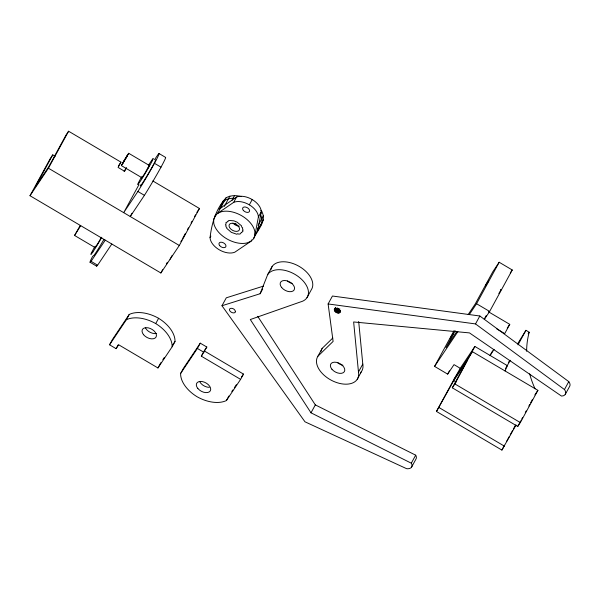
<?xml version="1.0" encoding="UTF-8"?>
<svg xmlns="http://www.w3.org/2000/svg" width="600" height="600" viewBox="0 0 600 600"><rect width="100%" height="100%" fill="white"/><g stroke="black" fill="none" stroke-linecap="round" stroke-linejoin="round"><path stroke-width="0.9" d="M221.925 207.458L220.5 208.065L236.558 197.07A15.622 9.555 28.6 0 1 252.165 199.53A15.622 9.555 28.6 0 1 261.293 211.673L258.405 216.952L254.91 235.365L253.59 238.71L250.95 241.282L234.788 252.21A15.622 9.555 28.6 0 1 219.173 249.75A15.622 9.555 28.6 0 1 210.053 237.608C211.74 223.267 216.045 208.5 226.118 197.76C230.722 195.18 236.34 195.173 241.312 196.59M261.285 211.673L257.79 230.077L257.745 227.88M95.1 247.583L74.58 235.47L80.265 225.428M142.755 176.535L141.81 177.667L121.387 165.608L124.297 160.14L128.67 153.27L149.167 165.368L148.995 165.817M128.745 153.308L121.387 165.608M95.025 247.545L95.198 247.095M141.81 177.667L141.99 177.21M222.487 202.837L223.478 200.333M260.918 210.308C268.192 220.028 257.257 230.093 253.59 238.71M267.72 274.507A22.815 13.957 28.6 0 1 299.955 277.875A22.815 13.957 28.6 0 1 300.457 301.95L250.312 319.538L311.002 412.815L411.48 463.29A7.605 4.65 28.6 0 1 407.812 468.772L406.507 468.638L304.98 421.808L221.97 305.745L260.115 293.73L267.72 274.507L272.048 266.587A22.815 13.957 28.6 0 1 299.46 266.55A22.815 13.957 28.6 0 1 311.303 289.763L306.983 297.69M270.72 269.925L272.048 266.587M334.312 309.555L334.507 309.075A3.232 1.98 28.6 0 1 338.392 309.067A3.232 1.98 28.6 0 1 340.065 312.36C338.13 314.123 334.327 312.067 334.312 309.555L335.183 307.972M505.02 370.935L507.42 365.678L474.87 346.462L454.897 383.947L452.303 387.817L517.732 426.45L520.327 422.58L537.9 390.345L472.47 351.712L454.043 379.222L436.463 411.45L501.9 450.082L516.067 424.98M95.61 246.248L94.83 247.868L95.422 247.192M142.238 176.625L141.697 178.028L143.483 175.41M148.583 166.665L149.385 165.053L148.373 166.23M148.77 166.425L147.165 169.26M152.82 180.953L199.462 208.493L179.295 245.475L160.868 272.985L30 195.72L50.168 158.738L52.762 154.86L55.177 156.285M52.762 154.86L35.475 186.562L48.713 166.808L66 135.105L68.595 131.227L120.96 162.142L118.08 167.43L124.62 171.292L126.27 168.27M30 195.72L48.427 168.218L68.595 131.227M122.333 164.475L127.808 154.44M124.087 171.39L126.465 167.558M138.93 184.71L123.698 212.655L137.887 191.475A29.235 1.29 -59.4 0 0 154.455 163.297A29.235 1.29 -59.4 0 0 158.055 154.485L154.507 159.78M132.03 213.225L130.238 216.517L144.428 195.337A29.235 1.29 -59.4 0 0 161.002 167.16A29.235 1.29 -59.4 0 0 165.405 157.477M109.552 344.798L112.433 339.51L129.218 314.46A29.235 17.88 28.6 0 1 158.61 318.3A29.235 17.88 28.6 0 1 175.02 341.505L172.14 346.785L157.95 367.965L118.688 344.782L116.093 348.66L109.552 344.798L126.337 319.748L129.218 314.46M116.093 348.66L118.155 344.888M160.868 272.985L162.66 269.7M170.078 259.23L172.14 255.458M180.907 241.627L181.8 240.007M182.685 238.38L185.34 233.505M187.56 229.44L188.445 227.812M191.108 222.938L191.993 221.31M194.647 216.428L195.532 214.808M172.14 346.785A29.235 17.88 28.6 0 0 155.73 323.58L158.61 318.3M215.055 216.69L213.66 219.263L213.735 223.155A22.44 13.725 28.6 0 0 247.17 242.895L250.95 241.282L251.647 239.993M215.43 216.015L216.165 214.657M219.045 209.385L219.877 207.847M221.798 204.337L220.718 206.317C221.993 200.062 229.147 197.632 234.847 198.413M226.118 197.76L217.62 213.345L214.98 215.917M224.28 206.445L229.897 196.14M210.053 237.608L210.877 236.1M231.855 200.528L234.548 195.585M263.407 219.772L254.91 235.365L254.827 231.465A22.44 13.725 28.6 0 0 221.392 211.725L217.62 213.345L233.678 202.35L236.558 197.07M157.95 367.965L160.83 362.685M249.337 204.84L252.218 199.56M260.767 213.683L261.847 211.702M258.127 225.42L263.325 215.88M240.6 379.365L226.41 400.545A29.235 17.88 28.6 0 1 197.017 396.713A29.235 17.88 28.6 0 1 180.608 373.5L183.488 368.22L200.272 343.17L206.82 347.032L201.345 356.19L240.6 379.365L243.48 374.085L204.225 350.903L206.82 347.032M180.608 373.5L197.392 348.45L200.272 343.17M221.97 305.745L226.29 297.817L263.55 286.087M201.345 356.19L203.4 352.41M260.115 293.73L262.71 288.975M226.41 400.545L228.877 396.015M358.68 321.45L362.79 364.08L358.47 372.007A22.815 13.957 28.6 0 1 335.138 382.005A22.815 13.957 28.6 0 1 317.947 356.19L333.112 341.43L328.118 303.952L332.445 296.025L479.835 315.998L568.778 381.623L569.467 382.665A7.605 4.65 28.6 0 1 569.55 386.535L565.23 394.463M334.327 310.118L335.625 307.74M334.418 310.373L335.715 307.995M334.538 310.718L335.835 308.34M334.942 311.325L336.668 308.153M335.498 311.88L337.665 307.92M336.18 312.36L338.347 308.4M336.938 312.735L339.105 308.767M337.725 312.96L339.885 309M338.475 313.043L339.772 310.665M339.142 312.96L340.44 310.582M339.69 312.728L340.553 311.145M317.947 356.19L322.267 348.27L332.812 337.995M311.002 412.815L315.322 404.895L257.692 316.312M357.202 379.373L361.53 371.445M474.87 346.462L460.237 368.303L454.02 364.627L447.66 374.123L434.572 366.397L454.08 330.608M455.197 330.735L445.972 347.655L456.57 331.845M469.305 314.565L476.558 303.735L499.178 262.252L512.257 269.978L489.645 311.46L484.268 319.493M447.66 374.123L449.43 370.868M328.118 303.952L475.515 323.925L479.835 315.998M484.545 318.638L486.225 315.555M436.463 411.45L453.757 380.632L466.995 360.87L452.303 387.817M411.353 463.103L415.673 455.175L315.322 404.895M411.562 467.168L415.882 459.24A7.605 4.65 28.6 0 0 415.8 455.37L415.673 455.175M492.6 350.82L490.08 355.44L494.115 349.418M488.325 311.7L509.76 324.353L504.713 333.6L496.778 328.913M517.65 343.74L525.938 330.322L529.207 332.25A103.778 82.05 33.8 0 0 526.627 351.263M518.018 344.835L525.938 330.322M510.36 360.285L505.357 368.752M501.9 450.082L504.533 445.245M506.73 441.217L509.37 436.388M510.248 434.775L512.445 430.748M513.322 429.135L515.52 425.107M517.732 426.45L520.852 420.735M521.737 419.1L522.63 417.465M525.3 412.567L526.192 410.933M528.862 406.035L529.755 404.4M530.648 402.772L532.425 399.502M358.47 372.007L353.64 321.96L469.493 332.91L561.48 396.067A7.605 4.65 28.6 0 0 565.148 390.592L564.457 389.55L568.778 381.623M80.722 225.645L74.58 235.47M100.38 239.138L101.302 237.517M148.11 167.655L146.257 170.843M500.79 290.212L501.143 289.575M454.043 379.222L460.237 368.303M99.472 240.72L100.462 239.017M98.505 242.392L99.51 240.683M146.325 170.82L144.315 174.172M500.385 290.918L499.53 292.343M97.507 244.035L98.512 242.34M92.94 251.962L94.418 249.562A15.21 0.675 -59.4 0 0 101.797 237.248M97.567 243.9L95.82 246.675M143.407 175.635L144.352 174.023M500.55 290.1L500.933 289.478M96.698 245.288L95.25 247.5M498.817 293.468L499.14 292.965M148.32 165.495L149.738 163.328A15.21 0.675 -59.4 0 1 151.417 162.472A15.21 0.675 -59.4 0 1 139.755 182.1L138.54 183.705A15.21 0.675 -59.4 0 1 141.488 177.03M118.365 166.02L120.96 162.142M122.602 163.14L127.53 155.775M111.81 244.02L97.62 265.2L91.073 261.337L105.262 240.157M196.868 212.37L199.462 208.493M166.343 263.827L167.363 262.305M162.855 359.655L164.377 357.39M172.485 345.285L175.02 341.505M231.825 391.478L232.837 389.97M234.36 387.697L236.385 384.675M241.455 377.108L243.48 374.085M499.178 262.252L492.817 271.748L475.237 303.975L468.18 314.52M434.572 366.397L457.897 331.582M510.3 272.903L512.257 269.978M507.232 328.118L509.76 324.353M508.35 362.572L509.377 361.043M528.165 333.81L529.207 332.25M534.847 394.905L537.9 390.345M148.77 165.712L149.167 165.368M259.327 227.048C263.055 223.935 262.35 218.28 260.407 214.343M476.558 303.735L489.645 311.46M159.053 153.54L165.593 157.403M154.455 163.297L161.002 167.16M137.887 191.475L144.428 195.337M453.757 380.632L456.15 382.043M454.897 383.947L520.327 422.58M48.427 168.218L179.295 245.475M439.065 407.58L504.495 446.213M90.075 262.282L96.623 266.145M197.392 348.45L203.94 352.312M475.515 323.925L564.457 389.55M342.945 365.272A7.793 4.77 28.6 0 1 337.59 362.67M362.79 364.08A22.815 13.957 28.6 0 1 360.345 372.862M320.918 351.668A22.815 13.957 28.6 0 1 322.267 348.27M535.028 388.778A103.778 82.05 33.8 0 1 529.627 373.785M126.337 319.748A29.235 17.88 28.6 0 1 155.73 323.58M91.073 261.337A29.235 1.29 -59.4 0 1 92.745 256.14M103.942 239.392A15.21 0.675 -59.4 0 1 93.412 255.795M97.62 265.2A29.235 1.29 -59.4 0 1 96.675 265.553M156.6 333.397A7.793 4.77 28.6 0 1 145.493 327.99M92.88 251.925A15.21 0.675 -59.4 0 1 94.672 246.892M155.558 159.953A15.21 0.675 -59.4 0 1 147.562 174.975A15.21 0.675 -59.4 0 1 140.595 184.972M292.103 283.447A7.793 4.77 28.6 0 1 287.37 280.987M209.25 387.345A7.793 4.77 28.6 0 1 199.763 381.75M235.995 223.77A3.42 2.093 28.6 0 1 235.275 223.26M239.257 226.132A5.708 3.488 28.6 0 1 233.025 223.095M233.678 202.35A15.622 9.555 28.6 0 1 249.285 204.81A15.622 9.555 28.6 0 1 258.405 216.952M241.312 232.522L240.36 233.835L238.95 234.165L237.735 233.7L236.85 234.263L231.353 232.365L226.695 228.308L226.822 227.498L225.825 226.71L226.163 225.75L225.382 224.858L226.125 224.032L225.847 222.675L226.853 222.51L227.28 221.535L228.015 221.58L228.218 220.785L229.62 220.462L233.895 220.837L237.142 222.165L241.56 225.862L241.688 227.048L242.745 227.925L242.407 228.877L243.188 230.153L242.438 230.595L242.917 231.532L241.312 232.522M450.27 338.452L453.48 333.157L450.27 338.452M485.385 286.043L488.595 280.748L485.385 286.043M235.403 311.73L235.215 312.21A3.232 1.98 28.6 0 1 231.33 312.218A3.232 1.98 28.6 0 1 229.65 308.925C231.593 307.163 235.388 309.218 235.403 311.73M237.435 225.255L236.228 224.407A5.708 3.488 28.6 0 0 229.013 225.915A5.708 3.488 28.6 0 0 236.79 231.397A5.708 3.488 28.6 0 0 237.435 225.255M331.92 369.24A7.793 4.77 28.6 0 0 344.28 371.745A7.793 4.77 28.6 0 0 336.525 362.362A7.793 4.77 28.6 0 0 331.92 369.24M143.58 334.725A7.793 4.77 28.6 0 0 155.947 337.222A7.793 4.77 28.6 0 0 148.192 327.847A7.793 4.77 28.6 0 0 143.58 334.725M281.692 287.558A7.793 4.77 28.6 0 0 294.06 290.062A7.793 4.77 28.6 0 0 286.305 280.68A7.793 4.77 28.6 0 0 281.692 287.558M197.85 388.485A7.793 4.77 28.6 0 0 210.218 390.982A7.793 4.77 28.6 0 0 202.462 381.608A7.793 4.77 28.6 0 0 197.85 388.485M219.712 245.655A3.803 2.325 28.6 0 0 225.743 246.87A3.803 2.325 28.6 0 0 221.962 242.295A3.803 2.325 28.6 0 0 219.712 245.655M243.337 210.397A3.803 2.325 28.6 0 0 249.368 211.62A3.803 2.325 28.6 0 0 245.58 207.045A3.803 2.325 28.6 0 0 243.337 210.397"/></g></svg>
